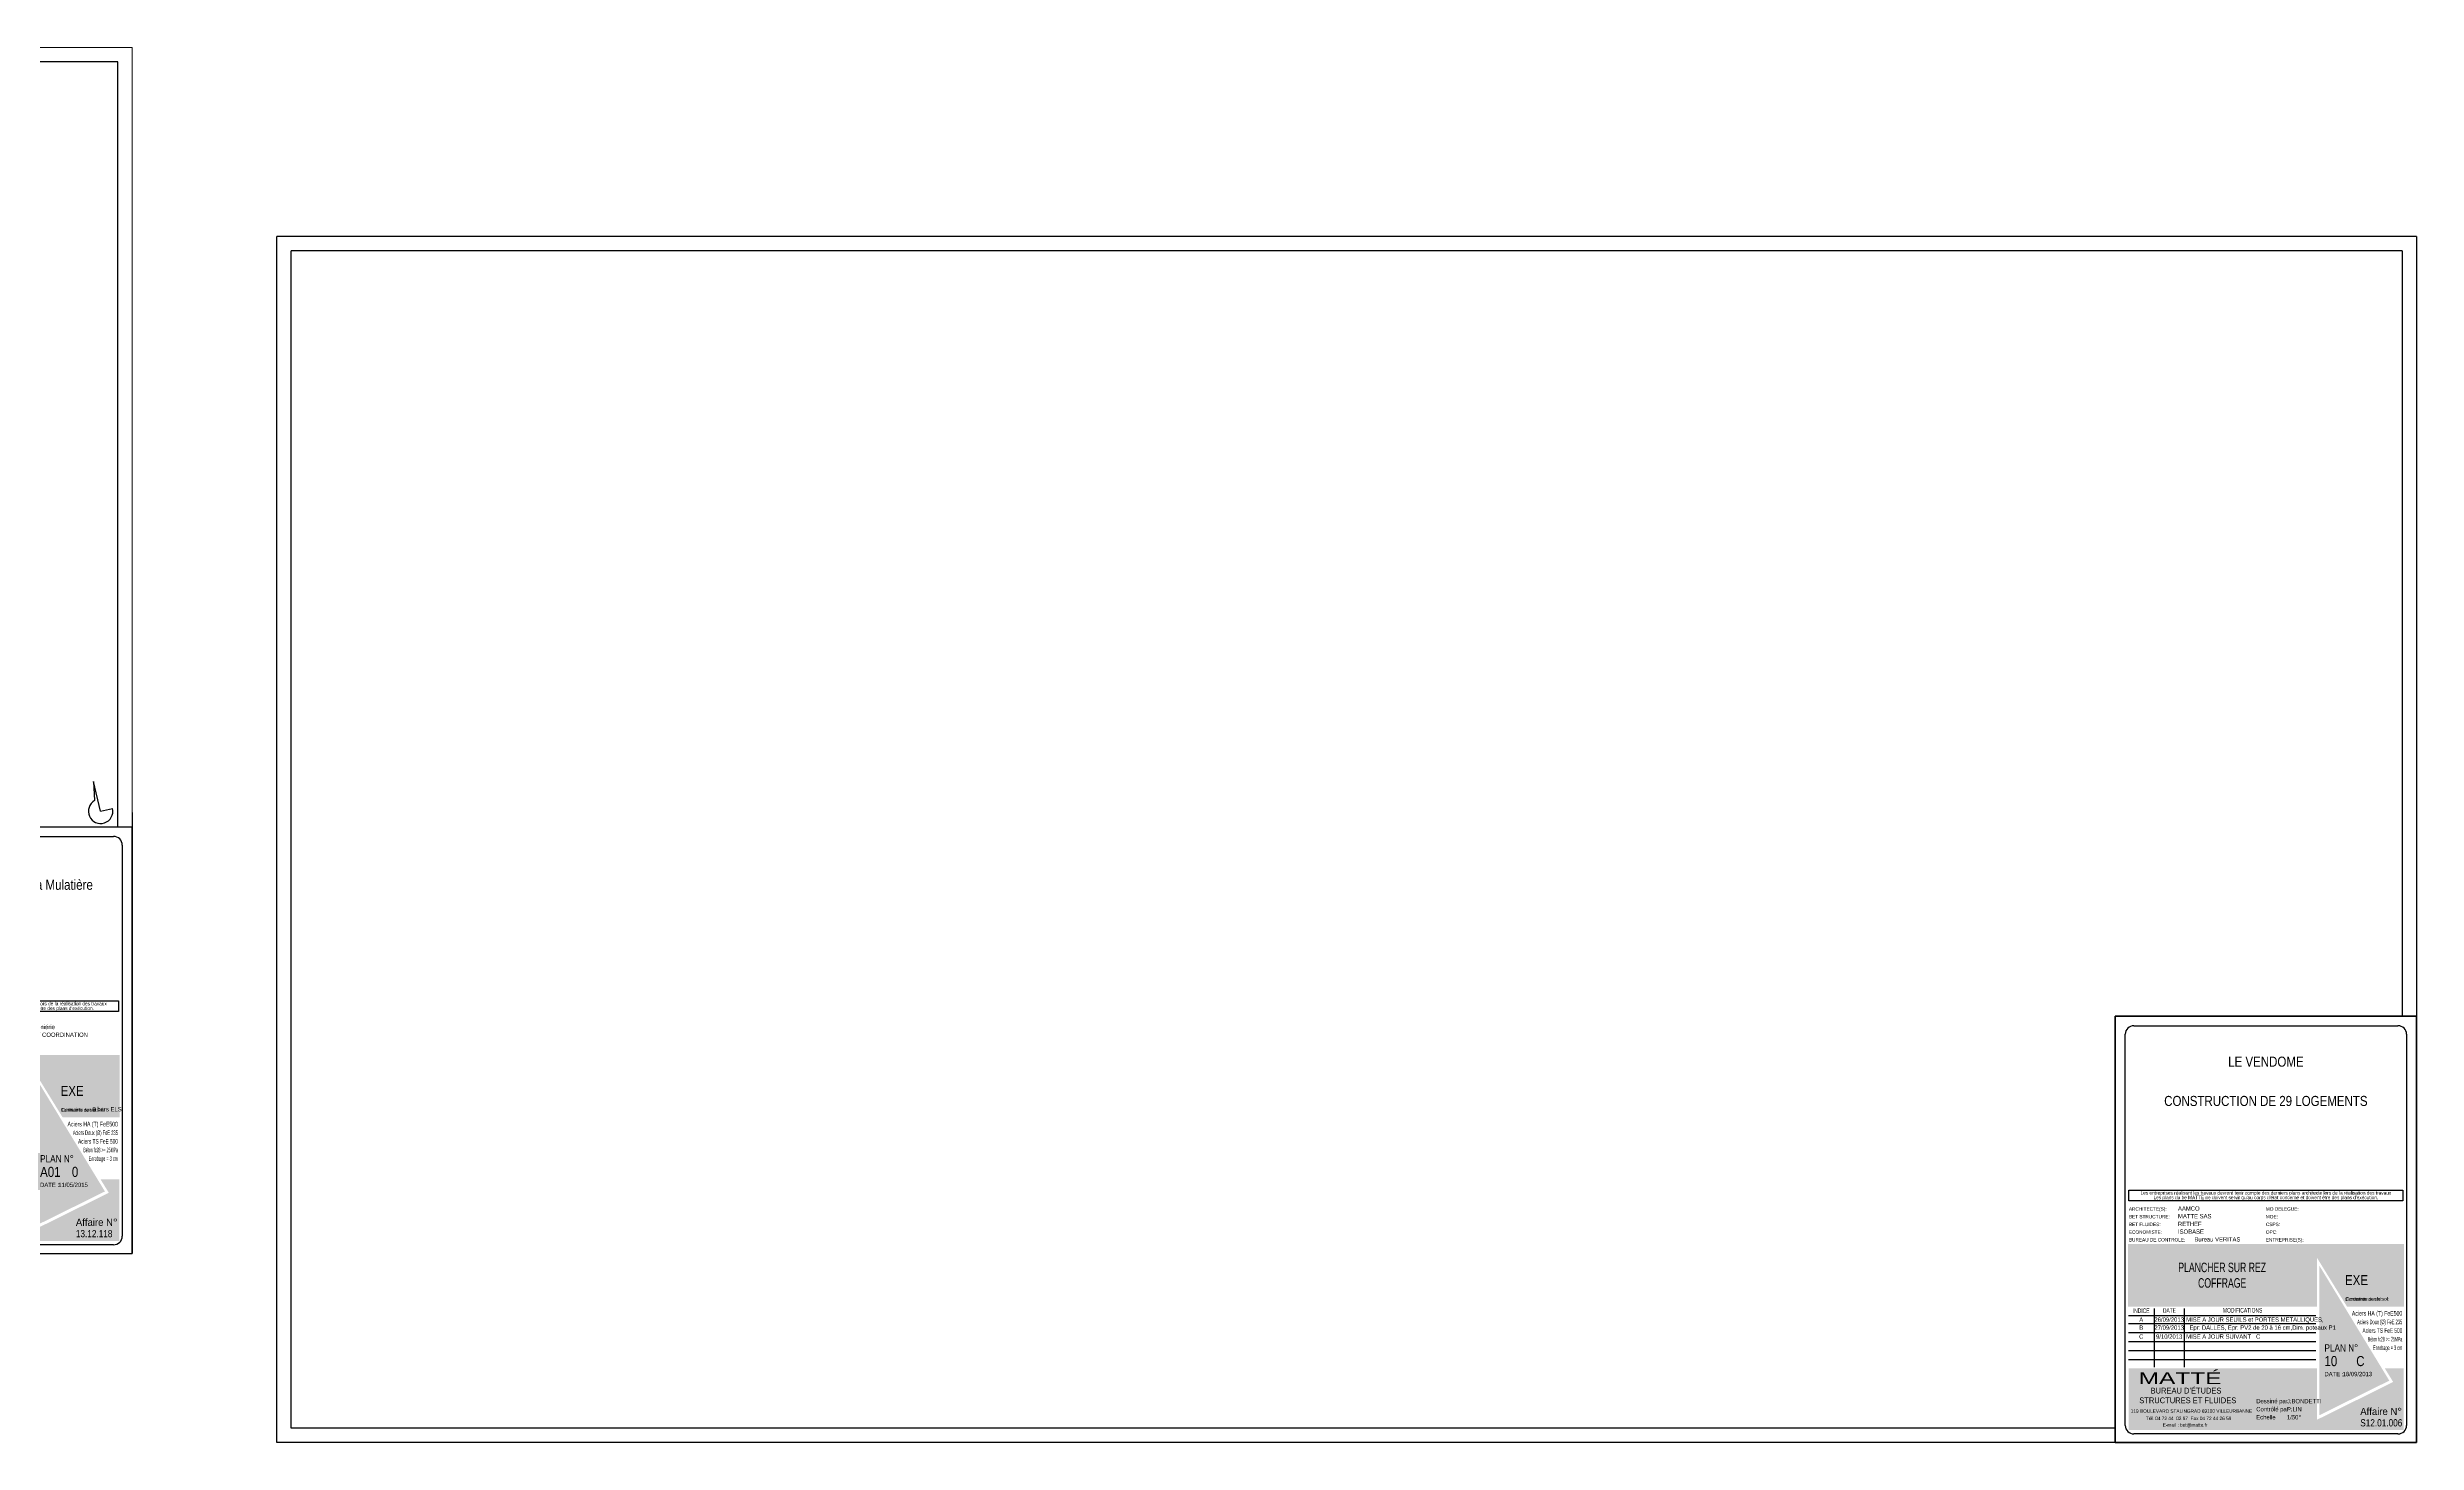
# Model space of a CAD drawing. Header units: millimetres. Extents: x -26249 to 60250, y -21218 to 23336.
# Drawn here: x 23521 to 31773, y 13557 to 18416 of the extents above; entities that cross this region are included whole.
import ezdxf
from ezdxf.enums import TextEntityAlignment as Align

# ---------------------------------------------------------------- set-up
doc = ezdxf.new("R2010")
doc.units = ezdxf.units.MM
for name, color, linetype in [('01-cartouche', 9, 'Continuous'), ('01-cartouche-cage A', 7, 'Continuous'), ('01_cote_gen', 4, 'Continuous'), ('01_texte', 230, 'Continuous')]:
    doc.layers.add(name, color=color, linetype=linetype)
doc.layers.add('01_murs_coup', color=5, linetype='Continuous', lineweight=60)
doc.styles.add('cartouche', font='ARIALN.TTF', dxfattribs={"width": 0.01})
doc.styles.add('stylemattecart', font='ARIALN.TTF')

# ---------------------------------------------------------------- blocks, each defined once
blk = doc.blocks.new('cartstruc')
at = {"layer": '01-cartouche-cage A', "linetype": 'Continuous'}
h = blk.add_hatch(color=9, dxfattribs=at)
h.dxf.hatch_style = 2
h.paths.add_polyline_path([(-43.6, 691.3), (-1004.8, 691.3), (-1004.8, 473.8), (-347.3, 473.8), (-347.3, 644.1), (-242.5, 473.8), (-43.6, 473.8)])
h.paths.add_polyline_path([(-951, 670.1), (-407.9, 670.1), (-407.9, 498.5), (-951, 498.5)], flags=24)
h.paths.add_polyline_path([(-223.9, 590.8), (-105, 590.8), (-105, 608.8), (-223.9, 608.8)], flags=24)
h.paths.add_polyline_path([(-224.7, 609.7), (-105.7, 609.7), (-105.7, 627.7), (-224.7, 627.7)], flags=24)
h.paths.add_polyline_path([(-226.3, 624.9), (-64.8, 624.9), (-64.8, 652.4), (-226.3, 652.4)], flags=24)
h.paths.add_polyline_path([(-226.3, 646.9), (-85, 646.9), (-85, 674.3), (-226.3, 674.3)], flags=24)
h = blk.add_hatch(color=1, dxfattribs=at)
h.dxf.hatch_style = 2
h.paths.add_polyline_path([(-338.4, 615.7), (-338.4, 95.5), (-95.1, 215.8)])
h.paths.add_polyline_path([(-318.9, 264.4), (-190.8, 265.4), (-191.1, 303.5), (-319.2, 302.5)], flags=24)
h.paths.add_polyline_path([(-326.5, 202.5), (-70.2, 203.9), (-70.5, 265.1), (-326.9, 263.8)], flags=9)
h = blk.add_hatch(color=8, dxfattribs=at)
h.dxf.hatch_style = 2
h.paths.add_polyline_path([(-45, 258.5), (-110.7, 258.5), (-81.6, 211.1), (-347.1, 79.6), (-347.1, 258.5), (-1003.4, 258.5), (-1003.4, 43.7), (-45, 43.7)])
h.paths.add_polyline_path([(-202.1, 89.1), (-60, 89.1), (-60, 127.9), (-202.1, 127.9)], flags=24)
h.paths.add_polyline_path([(-999.3, 201), (-637.8, 201), (-637.8, 47), (-999.3, 47)], flags=24)
h.paths.add_polyline_path([(-978.3, 193.3), (-435, 193.3), (-435, 254.8), (-978.3, 254.8)], flags=24)
h.paths.add_polyline_path([(-559.9, 135.5), (-504.8, 135.5), (-504.8, 166.4), (-559.9, 166.4)], flags=24)
h.paths.add_polyline_path([(-203.2, 50.3), (-56.6, 50.3), (-56.6, 88.6), (-203.2, 88.6)], flags=24)
h.paths.add_polyline_path([(-457.1, 55), (-402.4, 55), (-402.4, 85.9), (-457.1, 85.9)], flags=24)
h.paths.add_polyline_path([(-458.8, 92.7), (-404.1, 92.7), (-404.1, 123.6), (-458.8, 123.6)], flags=24)
h.paths.add_polyline_path([(-557.8, 55.3), (-498.9, 55.3), (-498.9, 86.2), (-557.8, 86.2)], flags=24)
h.paths.add_polyline_path([(-550.6, 93.7), (-498.3, 93.7), (-498.3, 124.6), (-550.6, 124.6)], flags=24)
h.paths.add_polyline_path([(-459.9, 172.5), (-408.3, 172.5), (-408.3, 203.4), (-459.9, 203.4)], flags=24)
h.paths.add_polyline_path([(-547.6, 175), (-500.7, 175), (-500.7, 205.9), (-547.6, 205.9)], flags=24)
h.paths.add_polyline_path([(-562.3, 213.8), (-499.3, 213.8), (-499.3, 244.7), (-562.3, 244.7)], flags=8)
h.paths.add_polyline_path([(-458.6, 213), (-411.3, 213), (-411.3, 243.9), (-458.6, 243.9)], flags=24)
h.paths.add_polyline_path([(-457.7, 133.4), (-405.4, 133.4), (-405.4, 164.4), (-457.7, 164.4)], flags=24)
for p, q in [((0, 1485), (-1050, 1485)), ((-1050, 1485), (-1050, 0)), ((0, 0), (0, 1485)), ((-1050, 0), (0, 0))]:
    blk.add_line(p, q, dxfattribs=at)
at = {"layer": '01-cartouche-cage A', "color": 7, "linetype": 'Continuous'}
for p, q in [((-1015, 60), (-1015, 1422)), ((-985, 1452), (-65, 1452)), ((-35, 1422), (-35, 292.1)), ((-35, 292.1), (-35, 60)), ((-65, 30), (-985, 30))]:
    blk.add_line(p, q, dxfattribs=at)
at = {"layer": '01-cartouche-cage A', "color": 7}
for p, q in [((-1002.2, 879.3), (-48.1, 879.3)), ((-1002.2, 842.3), (-1002.2, 879.3)), ((-48.1, 842.3), (-1002.2, 842.3)), ((-48.1, 879.3), (-48.1, 842.3))]:
    blk.add_line(p, q, dxfattribs=at)
at = {"layer": '01-cartouche-cage A', "color": 8}
for p, q in [((-1003.6, 442.3), (-351, 442.3)), ((-1003.6, 414.4), (-351, 414.4)), ((-914.7, 466.6), (-914.7, 263.2)), ((-809.1, 466.6), (-809.1, 263.2)), ((-1003.6, 383.3), (-351, 383.3)), ((-1003.6, 352.2), (-351, 352.2)), ((-1003.6, 321.1), (-351, 321.1)), ((-1003.6, 290), (-351, 290))]:
    blk.add_line(p, q, dxfattribs=at)
at = {"layer": '01-cartouche-cage A', "color": 7, "linetype": 'Continuous'}
for centre, start, end in [((-985, 1422), 90, 180), ((-65, 1422), 0, 90), ((-985, 60), 180, 270), ((-65, 60), 270, 0)]:
    blk.add_arc(centre, 30, start, end, dxfattribs=at)
at = {"layer": '01-cartouche-cage A', "color": 7, "style": 'stylemattecart'}
for s, p in [('Les entreprises réalisant les travaux devront tenir compte des derniers plans architecte lors de la réalisation des travaux', (-525.1, 869.8)), ("Les plans du be MATTE ne doivent servir qu'au corps d'état concerné et doivent être des plans d'exécution.", (-525.1, 853.7))]:
    blk.add_text(s, height=12, dxfattribs=at).set_placement(p, align=Align.MIDDLE_CENTER)
at = {"layer": '01-cartouche-cage A', "color": 8, "style": 'cartouche'}
for s, p in [('ARCHITECTE(S):', (-1002.2, 807.7)), ('BET STRUCTURE:', (-1002.2, 780.9)), ('BET FLUIDES:', (-1002.2, 753.9)), ('CSPS:', (-525.1, 753.9)), ('MO DELEGUE:', (-525.1, 807.7)), ('MOE:', (-525.1, 780.9)), ('ECONOMISTE:', (-1002.2, 727.1)), ('BUREAU DE CONTROLE:', (-1002.2, 700.3)), ('OPC:', (-525.1, 727.1)), ('ENTREPRISE(S):', (-525.1, 700.3))]:
    blk.add_text(s, height=12, dxfattribs=at).set_placement(p)
at = {"layer": '01-cartouche-cage A', "color": 7, "style": 'stylemattecart'}
for s, height, p in [('Contrainte de sol:', 12, (-249.5, 493.8)), ('Contrainte sur le sol:', 12, (-246.5, 494.4)), ('119 BOULEVARD STALINGRAD 69100 VILLEURBANNE', 12, (-995.8, 103.8)), ('Tél. 04 72 44  02 87  Fax 04 72 44 26 59', 12, (-942.6, 78.4)), ('Contrôlé par :', 15, (-558.6, 108.9)), ('Dessiné par :', 15, (-558.6, 137)), ('Echelle         :', 15, (-558.6, 80.8)), ('E-mail : bet@matte.fr', 12, (-884.2, 55.6))]:
    blk.add_text(s, height=height, dxfattribs=at).set_placement(p)
for s, height, width, p, p2 in [('INDICE', 16, 0.941138, (-988.7, 451.3), (-930.3, 451.3)), ('DATE', 16, 0.922192, (-883.4, 452), (-838.3, 452)), ('MODIFICATIONS', 16, 0.943218, (-674.7, 452.8), (-537.3, 452.8)), ('Aciers HA (T) FeE500', 16, 0.978863, (-225.4, 442.3), (-49.9, 442.3)), ('Aciers Doux (Ø) FeE 235', 16, 0.76709, (-207, 412.3), (-49.9, 412.3)), ('Aciers TS FeE 500', 16, 0.901377, (-188.6, 382.3), (-49.9, 382.3)), ('Béton fc28 >= 25MPa', 16, 0.678142, (-170.1, 352.3), (-49.9, 352.3)), ('Enrobage = 3 cm', 16, 0.726904, (-151.7, 322.3), (-49.9, 322.3)), ('Affaire N°', 25, 1.15762, (-196.3, 96), (-51.1, 96))]:
    blk.add_text(s, height=height, dxfattribs=dict(at, width=width)).set_placement(p, p2, align=Align.FIT)
at = {"layer": '01-cartouche-cage A', "color": 255, "style": 'stylemattecart'}
for s, height, p in [('PLAN N°', 25, (-321, 317.2)), ("BUREAU D'ÉTUDES", 20, (-926.6, 170.9)), ('DATE :', 15, (-321, 231.2)), ('STRUCTURES ET FLUIDES', 20, (-966.1, 137.2))]:
    blk.add_text(s, height=height, dxfattribs=at).set_placement(p)
at = {"layer": '01-cartouche-cage A', "color": 255, "style": 'stylemattecart', "width": 1.812358}
blk.add_text('MATTÉ', height=41, dxfattribs=at).set_placement((-968, 203.6), (-679.6, 203.6), align=Align.FIT)
at = {"layer": '01-cartouche-cage A', "color": 7, "style": 'stylemattecart'}
for tag, height, p in [('NOMCLIENT', 30, (-525, 1399.6)), ('ADRESSE1CLIENT', 25, (-525, 1326.7)), ('ADRESSE2CLIENT', 25, (-525, 1283.9)), ('NOMAFFAIRE1', 45, (-525.1, 1189.8)), ('NOMAFFAIRE2', 45, (-525.1, 1110.4)), ('NOMAFFAIRE3', 45, (-525.1, 1031.7)), ('ADRESSE1AFFAIRE', 20, (-525.1, 943.3)), ('ADRESSE2AFFAIRE', 20, (-525.1, 909.2)), ('INDICE-A', 15, (-959.1, 428.4)), ('DATE-A', 15, (-861.9, 428.4)), ('INDICE-C', 15, (-959.1, 369.4)), ('INDICE-D', 15, (-959.1, 338.3)), ('INDICE-B', 15, (-959.1, 400.5)), ('DATE-C', 15, (-861.9, 369.4)), ('DATE-D', 15, (-861.9, 338.3)), ('DATE-B', 15, (-861.9, 400.5)), ('INDICE-E', 15, (-959.1, 307.2)), ('INDICE-F', 15, (-959.1, 276.1)), ('DATE-E', 15, (-861.9, 307.2)), ('DATE-F', 15, (-861.9, 276.1))]:
    blk.add_attdef(tag, text='', height=height, dxfattribs=at).set_placement(p, align=Align.MIDDLE_CENTER)
for tag, height, p in [('NOMARCHI', 15, (-831.1, 803.3)), ('BETSTRUCTURE', 15, (-831.1, 776.5)), ('BETFLUIDES', 15, (-831.1, 749.5)), ('CSPS', 15, (-408.9, 749.5)), ('MODEL', 15, (-408.9, 803.3)), ('MOE', 15, (-408.9, 776.5)), ('ECONOMISTE', 15, (-831.1, 722.7)), ('BDC', 15, (-831.1, 695.9)), ('OPC', 15, (-408.9, 722.7)), ('NOMENTREPRISE', 15, (-408.9, 695.9)), ('NUMBAT', 27, (-249.5, 614.7)), ('PHASE', 35, (-249.5, 537.9)), ('CONT-SOL', 12, (-138.6, 490.2)), ('NOMDESS', 15, (-451.8, 132.3)), ('NOMING', 15, (-451.8, 104.3)), ('ECH', 15, (-451.8, 76.3)), ('NUMAFF', 25, (-196.3, 48.9))]:
    blk.add_attdef(tag, text='', height=height, dxfattribs=at).set_placement(p, align=Align.BOTTOM_LEFT)
at = {"layer": '01-cartouche-cage A', "color": 7, "style": 'stylemattecart', "width": 0.8}
for tag, p in [('TITRTEPLAN1', (-677.3, 664.6)), ('TITRTEPLAN2', (-677.3, 610.2)), ('TITRTEPLAN3', (-677.3, 556)), ('TITRTEPLAN4', (-677.3, 501.4))]:
    blk.add_attdef(tag, text='', height=33, dxfattribs=at).set_placement(p, align=Align.MIDDLE_CENTER)
at = {"layer": '01-cartouche-cage A', "color": 7, "style": 'stylemattecart'}
for tag, p in [('MODIF-A', (-802.6, 428.4)), ('MODIF-B', (-802.6, 400.5)), ('MODIF-C', (-802.6, 369.4)), ('MODIF-D', (-802.6, 338.3)), ('MODIF-E', (-802.6, 307.2)), ('MODIF-F', (-802.6, 276.1))]:
    blk.add_attdef(tag, text='', height=15, dxfattribs=at).set_placement(p, align=Align.MIDDLE_LEFT)
at = {"layer": '01-cartouche-cage A', "color": 255, "style": 'stylemattecart'}
for tag, height, p in [('N°P', 35, (-321, 256)), ('IP', 35, (-210.3, 256)), ('DATEPLAN', 15, (-257.7, 226.8))]:
    blk.add_attdef(tag, text='', height=height, dxfattribs=at).set_placement(p, align=Align.BOTTOM_LEFT)

msp = doc.modelspace()

# ---------------------------------------------------------------- linework, layer by layer
msp.add_line((31773.391, 17756.845), (31773.391, 15041.845))
at = {"layer": '01_cote_gen'}
for p, q in [((31773.391, 17756.845), (24320.182, 17756.845)), ((24320.182, 13556.845), (24320.182, 17756.845)), ((23816.521, 15750.706), (23816.521, 14215.706)), ((30723.391, 15041.845), (31773.391, 15041.845)), ((30723.391, 13556.845), (30723.391, 15041.845)), ((31773.391, 15041.845), (31773.391, 13556.845)), ((30723.391, 13556.845), (24320.182, 13556.845)), ((31773.391, 13556.845), (30723.391, 13556.845))]:
    msp.add_line(p, q, dxfattribs=at)
at = {"layer": '01_murs_coup', "linetype": 'Continuous', "lineweight": 5}
for q in [(11316.521, 18415.706), (23816.521, 15750.706)]:
    msp.add_line((23816.521, 18415.706), q, dxfattribs=at)
at = {"layer": '01_texte'}
for p, q in [((23766.521, 18365.706), (11366.521, 18365.706)), ((23766.521, 15700.706), (23766.521, 18365.706)), ((31723.391, 17706.845), (24370.182, 17706.845)), ((24370.182, 13606.845), (24370.182, 17706.845)), ((31723.391, 17706.845), (31723.391, 15041.845)), ((23706.301, 15755.337), (23681.934, 15859.619)), ((23681.934, 15859.619), (23685.589, 15792.517)), ((23706.301, 15755.337), (23747.744, 15765.021)), ((30723.391, 13606.845), (24370.182, 13606.845))]:
    msp.add_line(p, q, dxfattribs=at)
msp.add_arc((23706.301, 15755.337), 42.56, 119.121029, 13.1520214, dxfattribs=at)

# ---------------------------------------------------------------- block references
at = {"layer": '01-cartouche'}
ref = msp.add_blockref('cartstruc', (23816.521, 14215.706), dxfattribs=at)
ref.add_attrib('NOMCLIENT', 'NOAHO', dxfattribs={"color": 7, "height": 30, "style": 'stylemattecart'}).set_placement((23291.511, 15615.322), align=Align.MIDDLE_CENTER)
ref.add_attrib('ADRESSE1CLIENT', 'LE 180°', dxfattribs={"layer": '01-cartouche-cage A', "color": 7, "height": 35, "style": 'stylemattecart'}).set_placement((23291.497, 15542.406), align=Align.MIDDLE_CENTER)
ref.add_attrib('ADRESSE2CLIENT', 'Chemin de Fontanière - 69350 La Mulatière', dxfattribs={"layer": '01-cartouche-cage A', "color": 7, "height": 35, "style": 'stylemattecart'}).set_placement((23291.488, 15499.565), align=Align.MIDDLE_CENTER)
ref.add_attrib('NOMAFFAIRE1', 'Création de logements', dxfattribs={"layer": '01-cartouche-cage A', "color": 7, "height": 35, "style": 'stylemattecart'}).set_placement((23291.47, 15405.548), align=Align.MIDDLE_CENTER)
ref.add_attrib('NOMARCHI', 'ATELIER DE LA PASSERELLE', dxfattribs={"layer": '01-cartouche-cage A', "color": 7, "height": 15, "style": 'stylemattecart'}).set_placement((22985.393, 15019.012), align=Align.BOTTOM_LEFT)
ref.add_attrib('BETSTRUCTURE', 'MATTE SAS', dxfattribs={"layer": '01-cartouche-cage A', "color": 7, "height": 15, "style": 'stylemattecart'}).set_placement((22985.393, 14992.24), align=Align.BOTTOM_LEFT)
ref.add_attrib('BETFLUIDES', 'PRELEM', dxfattribs={"layer": '01-cartouche-cage A', "color": 7, "height": 15, "style": 'stylemattecart'}).set_placement((22985.393, 14965.182), align=Align.BOTTOM_LEFT)
ref.add_attrib('ECONOMISTE', 'EXECO', dxfattribs={"layer": '01-cartouche-cage A', "color": 7, "height": 15, "style": 'stylemattecart'}).set_placement((22985.393, 14938.41), align=Align.BOTTOM_LEFT)
ref.add_attrib('BDC', '          Bureau VERITAS', dxfattribs={"layer": '01-cartouche-cage A', "color": 7, "height": 15, "style": 'stylemattecart'}).set_placement((22985.393, 14911.634), align=Align.BOTTOM_LEFT)
ref.add_attrib('MOE', 'PSO Ingéniérie', dxfattribs={"layer": '01-cartouche-cage A', "color": 7, "height": 15, "style": 'stylemattecart'}).set_placement((23407.585, 14992.24), align=Align.BOTTOM_LEFT)
ref.add_attrib('CSPS', 'SUD EST COORDINATION', dxfattribs={"layer": '01-cartouche-cage A', "color": 7, "height": 15, "style": 'stylemattecart'}).set_placement((23407.585, 14965.182), align=Align.BOTTOM_LEFT)
ref.add_attrib('NOMENTREPRISE', 'Fontanel ', dxfattribs={"layer": '01-cartouche-cage A', "color": 7, "height": 15, "style": 'stylemattecart'}).set_placement((23407.585, 14911.634), align=Align.BOTTOM_LEFT)
ref.add_attrib('TITRTEPLAN1', 'Bât:A', dxfattribs={"layer": '01-cartouche-cage A', "color": 7, "height": 33, "style": 'stylemattecart', "width": 0.8}).set_placement((23139.24, 14880.258), align=Align.MIDDLE_CENTER)
ref.add_attrib('TITRTEPLAN2', "PIEUX RAMPE D'ACCES", dxfattribs={"layer": '01-cartouche-cage A', "color": 7, "height": 33, "style": 'stylemattecart', "width": 0.8}).set_placement((23139.24, 14825.867), align=Align.MIDDLE_CENTER)
ref.add_attrib('TITRTEPLAN3', 'Coffrage', dxfattribs={"layer": '01-cartouche-cage A', "color": 7, "height": 33, "style": 'stylemattecart', "width": 0.8}).set_placement((23139.24, 14771.708), align=Align.MIDDLE_CENTER)
ref.add_attrib('PHASE', 'EXE', dxfattribs={"layer": '01-cartouche-cage A', "color": 7, "height": 35, "style": 'stylemattecart'}).set_placement((23566.986, 14753.642), align=Align.BOTTOM_LEFT)
ref.add_attrib('CONT-SOL', '8 bars ELS', dxfattribs={"layer": '01-cartouche-cage A', "color": 7, "height": 15, "style": 'stylemattecart'}).set_placement((23677.905, 14705.937), align=Align.BOTTOM_LEFT)
ref.add_attrib('N°P', 'A01', dxfattribs={"layer": '01-cartouche-cage A', "color": 255, "height": 35, "style": 'stylemattecart'}).set_placement((23495.561, 14471.661), align=Align.BOTTOM_LEFT)
ref.add_attrib('IP', '0', dxfattribs={"layer": '01-cartouche-cage A', "color": 255, "height": 35, "style": 'stylemattecart'}).set_placement((23606.187, 14471.661), align=Align.BOTTOM_LEFT)
ref.add_attrib('DATEPLAN', '11/05/2015', dxfattribs={"layer": '01-cartouche-cage A', "color": 255, "height": 15, "style": 'stylemattecart'}).set_placement((23558.8, 14442.538), align=Align.BOTTOM_LEFT)
ref.add_attrib('NOMDESS', 'J.BO', dxfattribs={"layer": '01-cartouche-cage A', "color": 7, "height": 15, "style": 'stylemattecart'}).set_placement((23364.727, 14348.005), align=Align.BOTTOM_LEFT)
ref.add_attrib('NOMING', 'P.LIN', dxfattribs={"layer": '01-cartouche-cage A', "color": 7, "height": 15, "style": 'stylemattecart'}).set_placement((23364.727, 14319.966), align=Align.BOTTOM_LEFT)
ref.add_attrib('ECH', '1/50° ', dxfattribs={"layer": '01-cartouche-cage A', "color": 7, "height": 15, "style": 'stylemattecart'}).set_placement((23364.727, 14292.049), align=Align.BOTTOM_LEFT)
ref.add_attrib('NUMAFF', '13.12.118', dxfattribs={"layer": '01-cartouche-cage A', "color": 7, "height": 25, "style": 'stylemattecart'}).set_placement((23620.196, 14264.613), align=Align.BOTTOM_LEFT)
ref = msp.add_blockref('cartstruc', (31773.391, 13556.845), dxfattribs=at)
ref.add_attrib('ADRESSE1CLIENT', 'LE VENDOME', dxfattribs={"layer": '01-cartouche-cage A', "color": 7, "height": 35, "style": 'stylemattecart'}).set_placement((31248.366, 14883.545), align=Align.MIDDLE_CENTER)
ref.add_attrib('NOMAFFAIRE1', 'CONSTRUCTION DE 29 LOGEMENTS', dxfattribs={"layer": '01-cartouche-cage A', "color": 7, "height": 35, "style": 'stylemattecart'}).set_placement((31248.34, 14746.687), align=Align.MIDDLE_CENTER)
ref.add_attrib('NOMARCHI', 'AAMCO', dxfattribs={"layer": '01-cartouche-cage A', "color": 7, "height": 15, "style": 'stylemattecart'}).set_placement((30942.263, 14360.151), align=Align.BOTTOM_LEFT)
ref.add_attrib('BETSTRUCTURE', 'MATTE SAS', dxfattribs={"layer": '01-cartouche-cage A', "color": 7, "height": 15, "style": 'stylemattecart'}).set_placement((30942.263, 14333.379), align=Align.BOTTOM_LEFT)
ref.add_attrib('BETFLUIDES', 'RETHEF', dxfattribs={"layer": '01-cartouche-cage A', "color": 7, "height": 15, "style": 'stylemattecart'}).set_placement((30942.263, 14306.321), align=Align.BOTTOM_LEFT)
ref.add_attrib('ECONOMISTE', 'ISOBASE', dxfattribs={"layer": '01-cartouche-cage A', "color": 7, "height": 15, "style": 'stylemattecart'}).set_placement((30942.263, 14279.549), align=Align.BOTTOM_LEFT)
ref.add_attrib('BDC', '          Bureau VERITAS', dxfattribs={"layer": '01-cartouche-cage A', "color": 7, "height": 15, "style": 'stylemattecart'}).set_placement((30942.263, 14252.773), align=Align.BOTTOM_LEFT)
ref.add_attrib('TITRTEPLAN2', 'PLANCHER SUR REZ', dxfattribs={"layer": '01-cartouche-cage A', "color": 7, "height": 33, "style": 'stylemattecart', "width": 0.8}).set_placement((31096.109, 14167.006), align=Align.MIDDLE_CENTER)
ref.add_attrib('TITRTEPLAN3', 'COFFRAGE', dxfattribs={"layer": '01-cartouche-cage A', "color": 7, "height": 33, "style": 'stylemattecart', "width": 0.8}).set_placement((31096.109, 14112.847), align=Align.MIDDLE_CENTER)
ref.add_attrib('PHASE', 'EXE', dxfattribs={"layer": '01-cartouche-cage A', "color": 7, "height": 35, "style": 'stylemattecart'}).set_placement((31523.856, 14094.781), align=Align.BOTTOM_LEFT)
ref.add_attrib('INDICE-A', 'A', dxfattribs={"layer": '01-cartouche-cage A', "color": 7, "height": 15, "style": 'stylemattecart'}).set_placement((30814.268, 13985.211), align=Align.MIDDLE_CENTER)
ref.add_attrib('DATE-A', '26/09/2013', dxfattribs={"layer": '01-cartouche-cage A', "color": 7, "height": 15, "style": 'stylemattecart'}).set_placement((30911.517, 13985.211), align=Align.MIDDLE_CENTER)
ref.add_attrib('MODIF-A', 'MISE A JOUR SEUILS et PORTES METALLIQUES,', dxfattribs={"layer": '01-cartouche-cage A', "color": 7, "height": 15, "style": 'stylemattecart'}).set_placement((30970.766, 13985.211), align=Align.MIDDLE_LEFT)
ref.add_attrib('INDICE-B', 'B', dxfattribs={"layer": '01-cartouche-cage A', "color": 7, "height": 15, "style": 'stylemattecart'}).set_placement((30814.268, 13957.324), align=Align.MIDDLE_CENTER)
ref.add_attrib('DATE-B', '27/09/2013', dxfattribs={"layer": '01-cartouche-cage A', "color": 7, "height": 15, "style": 'stylemattecart'}).set_placement((30911.517, 13957.324), align=Align.MIDDLE_CENTER)
ref.add_attrib('MODIF-B', '  Epr: DALLES, Epr: PV2 de 20 à 16 cm,Dim. poteaux P1', dxfattribs={"layer": '01-cartouche-cage A', "color": 7, "height": 15, "style": 'stylemattecart'}).set_placement((30970.766, 13957.324), align=Align.MIDDLE_LEFT)
ref.add_attrib('INDICE-C', 'C', dxfattribs={"layer": '01-cartouche-cage A', "color": 7, "height": 15, "style": 'stylemattecart'}).set_placement((30814.268, 13926.218), align=Align.MIDDLE_CENTER)
ref.add_attrib('DATE-C', '9/10/2013', dxfattribs={"layer": '01-cartouche-cage A', "color": 7, "height": 15, "style": 'stylemattecart'}).set_placement((30911.517, 13926.218), align=Align.MIDDLE_CENTER)
ref.add_attrib('MODIF-C', 'MISE A JOUR SUIVANT   C', dxfattribs={"layer": '01-cartouche-cage A', "color": 7, "height": 15, "style": 'stylemattecart'}).set_placement((30970.766, 13926.218), align=Align.MIDDLE_LEFT)
ref.add_attrib('N°P', '10', dxfattribs={"layer": '01-cartouche-cage A', "color": 255, "height": 35, "style": 'stylemattecart'}).set_placement((31452.43, 13812.8), align=Align.BOTTOM_LEFT)
ref.add_attrib('IP', 'C', dxfattribs={"layer": '01-cartouche-cage A', "color": 255, "height": 35, "style": 'stylemattecart'}).set_placement((31563.056, 13812.8), align=Align.BOTTOM_LEFT)
ref.add_attrib('DATEPLAN', '18/09/2013', dxfattribs={"layer": '01-cartouche-cage A', "color": 255, "height": 15, "style": 'stylemattecart'}).set_placement((31515.67, 13783.677), align=Align.BOTTOM_LEFT)
ref.add_attrib('NOMDESS', 'J.BONDETTI', dxfattribs={"layer": '01-cartouche-cage A', "color": 7, "height": 15, "style": 'stylemattecart'}).set_placement((31321.597, 13689.145), align=Align.BOTTOM_LEFT)
ref.add_attrib('NOMING', 'P.LIN', dxfattribs={"layer": '01-cartouche-cage A', "color": 7, "height": 15, "style": 'stylemattecart'}).set_placement((31321.597, 13661.105), align=Align.BOTTOM_LEFT)
ref.add_attrib('ECH', '1/50° ', dxfattribs={"layer": '01-cartouche-cage A', "color": 7, "height": 15, "style": 'stylemattecart'}).set_placement((31321.597, 13633.188), align=Align.BOTTOM_LEFT)
ref.add_attrib('NUMAFF', 'S12.01.006', dxfattribs={"layer": '01-cartouche-cage A', "color": 7, "height": 25, "style": 'stylemattecart'}).set_placement((31577.066, 13605.752), align=Align.BOTTOM_LEFT)

doc.saveas('drawing.dxf')
